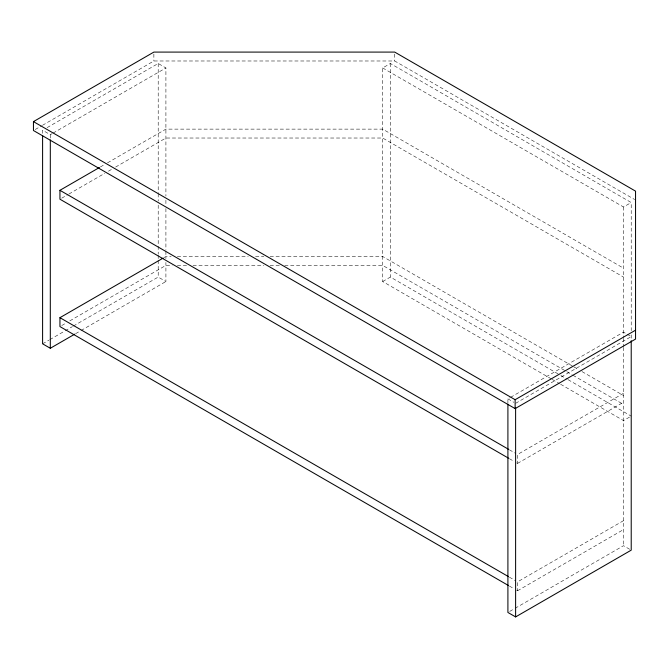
<?xml version="1.0" encoding="UTF-8"?>
<svg xmlns="http://www.w3.org/2000/svg" width="669" height="669" viewBox="0 0 669 669"><rect width="100%" height="100%" fill="white"/><g stroke="black" fill="none" stroke-linecap="round" stroke-linejoin="round"><path stroke-width="0.5" stroke-dasharray="3.35 2.51" d="M35.248 129.477L41.537 125.847M42.44 125.329L153.87 60.988L394.71 60.988L634.647 199.521M47.114 127.628L158.202 63.496L165.912 67.945L165.912 196.092M42.599 133.365L42.599 130.238L50.309 134.686L52.115 133.641M53.018 133.123L165.912 67.945M100.358 166.974L103.946 164.9M107.542 162.826L165.912 129.125L382.668 129.125L623.508 268.177M61.74 198.166L68.029 194.537M68.924 194.018L104.841 173.279M108.437 171.205L112.032 169.132M115.62 167.058L165.912 138.023L382.668 138.023L623.508 277.075M551.348 378.913L382.668 281.524L382.668 67.945L390.378 63.496L631.218 202.54L631.218 330.687M164.114 257.532L165.912 256.495L171.122 256.495M61.74 325.535L66.231 322.943M69.819 320.869L165.912 265.392L172.167 265.392M42.599 343.816L48.921 340.17M49.824 339.643L64.274 331.306M65.177 330.779L72.403 326.614M73.306 326.087L158.202 277.075L165.912 281.524L165.912 262.432M75.597 333.664L80.113 331.063M81.016 330.536L165.912 281.524M382.668 281.524L390.378 277.075L559.953 374.983M382.668 67.945L623.508 206.989L631.218 202.54M507.905 403.047L507.905 398.875L509.711 397.838M510.614 397.311L623.508 332.133L626.075 333.622M515.615 403.323L631.218 336.582L626.937 334.115M623.508 393.313L517.538 454.494L517.538 463.4L514.829 461.827M517.538 463.4L623.508 402.22M629.504 417.113L623.508 420.575L560.363 384.115M623.508 520.683L517.538 581.871L517.538 590.769L514.829 589.197M517.538 590.769L623.508 529.589M509.711 611.416L514.227 608.807M515.13 608.288L623.508 545.712L631.218 550.161M177.377 256.495L248.241 256.495M255.533 256.495L263.87 256.495M270.125 256.495L382.668 256.495L572.999 366.378M177.377 265.392L187.797 265.392M193.007 265.392L263.87 265.392M270.125 265.392L279.5 265.392M284.71 265.392L382.668 265.392L572.095 374.757M573.893 366.896L578.409 369.505M582.013 371.588L623.508 395.546M572.999 375.276L623.508 404.444M560.856 375.501L567.17 379.147M568.073 379.666L631.218 416.126M552.251 379.432L559.468 383.596M507.905 398.875L513.901 402.337M509.402 449.802L515.732 453.457M509.402 458.7L513.917 461.309M509.402 577.171L515.732 580.826M509.402 586.069L513.917 588.678M631.218 334.86L631.218 340.755M623.508 206.989L623.508 337.561M623.508 338.263L623.508 346.943M623.508 347.428L623.508 545.712M394.71 54.072L394.71 60.988M390.378 63.496L390.378 277.075M165.912 200.257L165.912 204.43M165.912 208.594L165.912 250.273M165.912 251.31L165.912 258.602M158.202 63.496L158.202 192.689M158.202 193.726L158.202 201.018M158.202 205.191L158.202 254.153M158.202 255.198L158.202 259.363M158.202 260.408L158.202 277.075M153.87 54.072L153.87 60.988M50.309 134.686L50.309 138.851"/><path stroke-width="1" d="M33.45 121.616L153.87 52.09L394.71 52.09L635.55 191.142L635.55 339.091L515.13 408.608L33.45 130.514L33.45 121.616L515.13 399.711L635.55 330.185M508.499 458.173L59.942 199.203L59.942 190.305L99.455 167.493M508.499 585.542L59.942 326.572L59.942 317.675L163.219 258.05M42.599 135.447L42.599 343.816L50.309 348.265L74.694 334.191M507.905 404.084L507.905 612.461L515.615 616.91L631.218 550.161L631.218 340.755M59.942 190.305L508.499 449.275M59.942 317.675L508.499 576.645M515.615 407.496L515.615 616.91M515.13 399.711L515.13 408.608M50.309 139.896L50.309 348.265"/></g></svg>
